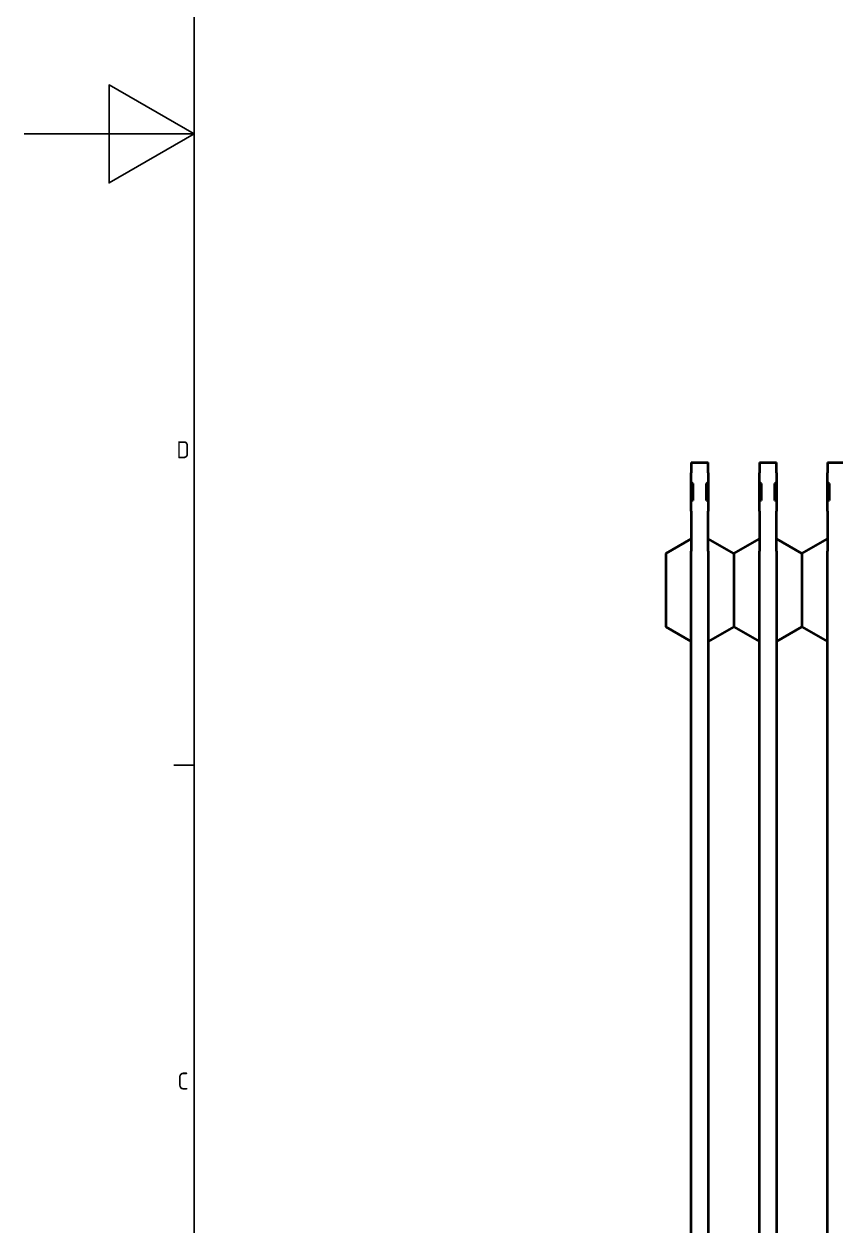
# Model space of a CAD drawing. Header units: millimetres. Extents: x 9486 to 14955, y -5687 to 1872.
# Drawn here: x 9486 to 9963, y -4844 to -4137 of the extents above; entities that cross this region are included whole.
import ezdxf

# ---------------------------------------------------------------- set-up
doc = ezdxf.new("R2010")
doc.units = ezdxf.units.MM
doc.layers.add('가시적인 것(ISO)', color=3, linetype='Continuous', lineweight=40)
doc.layers.add('경계(ISO)', color=7, linetype='Continuous', lineweight=25)
doc.styles.add('문자 텍스트_PSTEK_POSCO', font='isocp.shx')

# ---------------------------------------------------------------- blocks, each defined once
blk = doc.blocks.new('경계 Default Border')
at = {"layer": '경계(ISO)'}
blk.add_line((20, 222.75), (17.6, 222.75), dxfattribs=at)
at = {"layer": '경계(ISO)', "flags": 128}
for points in [[(20, 20), (20, 574), (821, 574), (821, 20), (20, 20)], [(0, 297), (20, 297), (10, 302.77), (10, 291.23), (20, 297)]]:
    blk.add_lwpolyline(points, dxfattribs=at)
at = {"layer": '경계(ISO)', "color": 2, "char_height": 2, "attachment_point": 7, "style": '문자 텍스트_PSTEK_POSCO'}
for s, insert in [('D', (17.92, 258.86)), ('C', (18.03, 184.61))]:
    blk.add_mtext(s, dxfattribs=dict(at, insert=insert))

msp = doc.modelspace()

# ---------------------------------------------------------------- linework, layer by layer
at = {"layer": '가시적인 것(ISO)'}
for p, q in [((9878.15, -4394.817), (9878.15, -4400.847)), ((9878.15, -4394.817), (9888.15, -4394.817)), ((9888.15, -4400.847), (9888.15, -4394.817)), ((9918.15, -4394.817), (9918.15, -4400.847)), ((9918.15, -4394.817), (9928.15, -4394.817)), ((9928.15, -4400.847), (9928.15, -4394.817)), ((9958.15, -4394.817), (9958.15, -4400.847)), ((9958.15, -4394.817), (9968.15, -4394.817)), ((9878.15, -4406.597), (9878.15, -4400.847)), ((9888.15, -4400.847), (9888.15, -4406.597)), ((9918.15, -4406.597), (9918.15, -4400.847)), ((9928.15, -4400.847), (9928.15, -4406.597)), ((9958.15, -4406.597), (9958.15, -4400.847)), ((9878.15, -4406.597), (9879.15, -4407.031)), ((9878.15, -4417.516), (9878.15, -4406.597)), ((9879.15, -4407.031), (9879.15, -4417.083)), ((9887.15, -4407.031), (9888.15, -4406.597)), ((9887.15, -4417.083), (9887.15, -4407.031)), ((9888.15, -4406.597), (9888.15, -4417.516)), ((9918.15, -4406.597), (9919.15, -4407.031)), ((9918.15, -4417.516), (9918.15, -4406.597)), ((9919.15, -4407.031), (9919.15, -4417.083)), ((9927.15, -4407.031), (9928.15, -4406.597)), ((9927.15, -4417.083), (9927.15, -4407.031)), ((9928.15, -4406.597), (9928.15, -4417.516)), ((9958.15, -4406.597), (9959.15, -4407.031)), ((9958.15, -4417.516), (9958.15, -4406.597)), ((9959.15, -4407.031), (9959.15, -4417.083)), ((9879.15, -4417.083), (9878.15, -4417.516)), ((9888.15, -4417.516), (9887.15, -4417.083)), ((9919.15, -4417.083), (9918.15, -4417.516)), ((9928.15, -4417.516), (9927.15, -4417.083)), ((9959.15, -4417.083), (9958.15, -4417.516)), ((9878.15, -4423.358), (9878.15, -4417.516)), ((9878.15, -4423.358), (9878.15, -4446.851)), ((9888.15, -4417.516), (9888.15, -4423.358)), ((9888.15, -4446.851), (9888.15, -4423.358)), ((9918.15, -4423.358), (9918.15, -4417.516)), ((9918.15, -4423.358), (9918.15, -4446.851)), ((9928.15, -4417.516), (9928.15, -4423.358)), ((9928.15, -4446.851), (9928.15, -4423.358)), ((9958.15, -4423.358), (9958.15, -4417.516)), ((9958.15, -4423.358), (9958.15, -4446.851)), ((9863.15, -4448.227), (9878.15, -4439.567)), ((9903.15, -4448.227), (9888.15, -4439.567)), ((9903.15, -4448.227), (9918.15, -4439.567)), ((9943.15, -4448.227), (9928.15, -4439.567)), ((9943.15, -4448.227), (9958.15, -4439.567)), ((9863.15, -4448.227), (9863.15, -4491.406)), ((9878.15, -5092.782), (9878.15, -4446.851)), ((9888.15, -4446.851), (9888.15, -5092.782)), ((9903.15, -4448.227), (9903.15, -4491.406)), ((9918.15, -5092.782), (9918.15, -4446.851)), ((9928.15, -4446.851), (9928.15, -5092.782)), ((9943.15, -4448.227), (9943.15, -4491.406)), ((9958.15, -5092.782), (9958.15, -4446.851)), ((9863.15, -4491.406), (9878.15, -4500.067)), ((9903.15, -4491.406), (9888.15, -4500.067)), ((9903.15, -4491.406), (9918.15, -4500.067)), ((9943.15, -4491.406), (9928.15, -4500.067)), ((9943.15, -4491.406), (9958.15, -4500.067))]:
    msp.add_line(p, q, dxfattribs=at)

# ---------------------------------------------------------------- block references
at = {"xscale": 5, "yscale": 5, "zscale": 5}
msp.add_blockref('경계 Default Border', (9486.075, -5686.548), dxfattribs=at)

doc.saveas('drawing.dxf')
